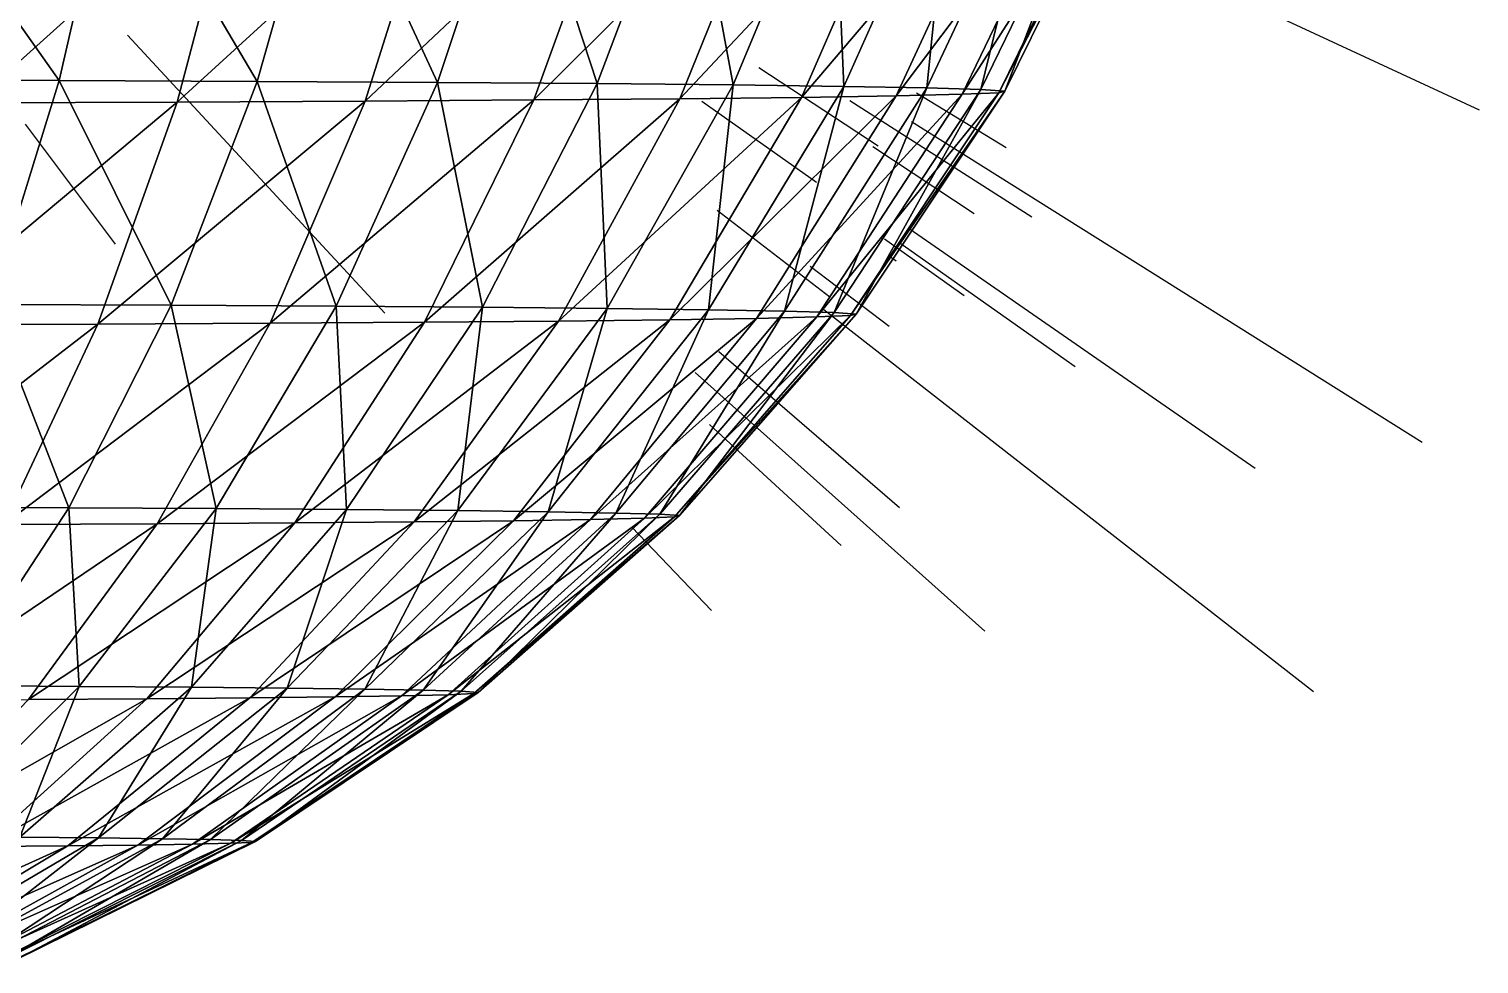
# Model space of a CAD drawing. Header units: metres. Extents: x -186 to 389, y -250 to 250.
# Drawn here: x 197.3 to 374.2, y -231.4 to -117.4 of the extents above; entities that cross this region are included whole.
import ezdxf

# ---------------------------------------------------------------- set-up
doc = ezdxf.new("R2010")
doc.units = ezdxf.units.M

msp = doc.modelspace()

# ---------------------------------------------------------------- linework, layer by layer
for p, q in [((309.28958, -97.1072, -512.5745), (374.1778, -127.21432, -483.54138)), ((209.29446, -118.12497, -416.21198), (240.67822, -152.04437, -361.65204)), ((286.3321, -122.07708, -494.95892), (300.88693, -131.61282, -486.2682)), ((305.5626, -125.160576, -542.3441), (316.48053, -131.80817, -538.9516)), ((279.35208, -126.18025, -488.2671), (293.3617, -136.0365, -479.05365)), ((297.4182, -126.10273, -521.8072), (319.61786, -140.28296, -512.31525)), ((196.8078, -128.96492, -416.48822), (207.81046, -143.62238, -394.92462)), ((304.94916, -128.66489, -547.54755), (367.257, -167.78107, -529.7108)), ((300.2077, -131.70833, -538.6101), (312.59003, -139.85414, -534.4288)), ((281.25128, -139.48445, -507.7645), (294.97253, -150.04382, -500.3113)), ((301.65, -142.98085, -576.3053), (311.3883, -149.88585, -574.8607)), ((304.63977, -141.68198, -599.1618), (346.88266, -170.92877, -597.70526)), ((302.25006, -145.0558, -613.61523), (303.06232, -145.63835, -613.64496)), ((303.51303, -143.45474, -604.1733), (324.92688, -158.54921, -603.9581)), ((292.57748, -146.29482, -546.9495), (302.2257, -153.62427, -543.9801)), ((294.23196, -151.5679, -570.1331), (353.98364, -198.19484, -559.03235)), ((281.4463, -156.71518, -538.99725), (303.48947, -175.75388, -530.83093)), ((278.55136, -159.26852, -537.2689), (313.9031, -190.80238, -523.6176)), ((280.31256, -165.62889, -560.8807), (296.35242, -180.36253, -556.84766)), ((270.81262, -178.13277, -573.1609), (280.55374, -188.29135, -571.2757))]:
    msp.add_line(p, q)
for points in [[(200.97562, -123.659935, -413.83237), (175.11372, -123.57936, -402.29114), (180.13162, -94.156235, -388.93103), (180.13173, -94.156136, -388.93094)], [(207.7212, -94.24219, -401.24326), (200.97562, -123.659935, -413.83237), (180.13162, -94.156235, -388.93103), (180.13173, -94.156136, -388.93094)], [(225.1098, -123.76339, -428.65045), (200.97562, -123.659935, -413.83237), (207.7212, -94.24219, -401.24326), (207.72131, -94.24209, -401.24316)], [(233.46768, -94.352554, -417.05124), (225.1098, -123.76339, -428.65045), (207.7212, -94.24219, -401.24326), (207.72131, -94.24209, -401.24316)], [(247.10332, -123.88795, -446.4918), (225.1098, -123.76339, -428.65045), (233.46768, -94.352554, -417.05124), (233.46779, -94.352455, -417.05115)], [(256.93042, -94.48543, -436.08447), (247.10332, -123.88795, -446.4918), (233.46768, -94.352554, -417.05124), (233.46779, -94.352455, -417.05115)], [(266.57983, -124.03149, -467.05115), (247.10332, -123.88795, -446.4918), (256.93042, -94.48543, -436.08447), (256.9305, -94.48533, -436.08438)], [(277.70807, -94.63855, -458.0173), (266.57983, -124.03149, -467.05115), (256.93042, -94.48543, -436.08447), (256.9305, -94.48533, -436.08438)], [(283.20618, -124.191536, -489.9768), (266.57983, -124.03149, -467.05115), (277.70807, -94.63855, -458.0173), (277.70816, -94.63845, -458.0172)], [(295.4451, -94.809296, -482.4745), (283.20618, -124.191536, -489.9768), (277.70807, -94.63855, -458.0173), (277.70816, -94.63845, -458.0172)], [(296.69775, -124.36537, -514.8764), (283.20618, -124.191536, -489.9768), (295.4451, -94.809296, -482.4745), (295.4452, -94.8092, -482.4744)], [(309.83798, -94.99475, -509.03748), (296.69775, -124.36537, -514.8764), (295.4451, -94.809296, -482.4745), (295.4452, -94.8092, -482.4744)], [(306.8238, -124.55001, -541.324), (296.69775, -124.36537, -514.8764), (309.83798, -94.99475, -509.03748), (309.83807, -94.99465, -509.03738)], [(320.6405, -95.19172, -537.25183), (306.8238, -124.55001, -541.324), (309.83798, -94.99475, -509.03748), (309.83807, -94.99465, -509.03738)], [(313.41104, -124.7423, -568.86694), (306.8238, -124.55001, -541.324), (320.6405, -95.19172, -537.25183), (320.6406, -95.19162, -537.2517)], [(327.6678, -95.39686, -566.63477), (313.41104, -124.7423, -568.86694), (320.6405, -95.19172, -537.25183), (320.6406, -95.19162, -537.2517)], [(316.34674, -124.93895, -597.03406), (313.41104, -124.7423, -568.86694), (327.6678, -95.39686, -566.63477), (327.66788, -95.39676, -566.63464)], [(330.79962, -95.60664, -596.6836), (316.34674, -124.93895, -597.03406), (327.6678, -95.39686, -566.63477), (327.66788, -95.39676, -566.63464)], [(196.51474, -97.13348, -815.38275), (190.47092, -126.37017, -802.0381), (223.07843, -97.033, -800.9902), (223.07854, -97.0329, -800.99005)], [(190.47092, -126.37017, -802.0381), (215.37115, -126.27598, -788.54675), (223.07843, -97.033, -800.9902), (223.07854, -97.0329, -800.99005)], [(223.07843, -97.033, -800.9902), (215.37115, -126.27598, -788.54675), (247.53616, -96.909164, -783.25366), (247.53627, -96.909065, -783.25354)], [(215.37115, -126.27598, -788.54675), (238.29732, -126.15991, -771.9209), (247.53616, -96.909164, -783.25366), (247.53627, -96.909065, -783.25354)], [(247.53616, -96.909164, -783.25366), (238.29732, -126.15991, -771.9209), (269.46954, -96.764114, -762.47644), (269.46964, -96.764015, -762.4763)], [(238.29732, -126.15991, -771.9209), (258.85724, -126.02393, -752.4448), (269.46954, -96.764114, -762.47644), (269.46964, -96.764015, -762.4763)], [(269.4695, -96.764114, -762.4765), (258.85718, -126.02393, -752.4448), (288.50323, -96.60031, -739.0143), (288.50333, -96.60021, -739.01416)], [(258.85718, -126.02393, -752.4448), (276.69897, -125.87039, -730.4519), (288.50323, -96.60031, -739.0143), (288.50333, -96.60021, -739.01416)], [(288.50323, -96.60031, -739.0143), (276.69897, -125.87039, -730.4519), (304.31158, -96.42057, -713.26843), (304.31168, -96.42047, -713.2683)], [(276.69897, -125.87039, -730.4519), (291.5174, -125.70191, -706.3183), (304.31158, -96.42057, -713.26843), (304.31168, -96.42047, -713.2683)], [(304.31158, -96.42057, -713.26843), (291.5174, -125.70191, -706.3183), (316.62408, -96.22796, -685.67957), (316.62418, -96.22786, -685.67944)], [(291.5174, -125.70191, -706.3183), (303.0589, -125.521355, -680.45703), (316.62408, -96.22796, -685.67957), (316.62418, -96.22786, -685.67944)], [(316.62408, -96.22796, -685.67957), (303.0589, -125.521355, -680.45703), (325.23013, -96.02578, -656.7196), (325.23022, -96.02568, -656.7195)], [(303.0589, -125.521355, -680.45703), (311.12604, -125.33184, -653.31055), (325.23013, -96.02578, -656.7196), (325.23022, -96.02568, -656.7195)], [(325.23013, -96.02578, -656.7196), (311.12604, -125.33184, -653.31055), (329.98242, -95.81748, -626.8841), (329.9825, -95.81738, -626.884)], [(311.12604, -125.33184, -653.31055), (315.5807, -125.13658, -625.3434), (329.98242, -95.81748, -626.8841), (329.9825, -95.81738, -626.884)], [(329.98242, -95.81748, -626.8841), (315.5807, -125.13658, -625.3434), (330.79962, -95.60664, -596.6836), (330.7997, -95.606544, -596.6835)], [(315.5807, -125.13658, -625.3434), (316.34674, -124.93895, -597.03406), (330.79962, -95.60664, -596.6836), (330.7997, -95.606544, -596.6835)], [(200.97562, -123.659935, -413.83237), (192.5023, -150.9618, -429.71323), (175.11372, -123.57936, -402.29114), (175.11383, -123.57926, -402.29105)], [(214.61128, -151.05658, -443.28784), (192.5023, -150.9618, -429.71323), (200.97562, -123.659935, -413.83237), (200.97572, -123.659836, -413.83228)], [(225.1098, -123.76339, -428.65045), (214.61128, -151.05658, -443.28784), (200.97562, -123.659935, -413.83237), (200.97572, -123.659836, -413.83228)], [(234.75923, -151.17068, -459.63208), (214.61128, -151.05658, -443.28784), (225.1098, -123.76339, -428.65045), (225.10991, -123.76329, -428.65036)], [(247.10332, -123.88795, -446.4918), (234.75923, -151.17068, -459.63208), (225.1098, -123.76339, -428.65045), (225.10991, -123.76329, -428.65036)], [(252.60138, -151.30219, -478.4662), (234.75923, -151.17068, -459.63208), (247.10332, -123.88795, -446.4918), (247.10342, -123.88785, -446.4917)], [(266.57983, -124.03149, -467.05115), (252.60138, -151.30219, -478.4662), (247.10332, -123.88795, -446.4918), (247.10342, -123.88785, -446.4917)], [(267.83252, -151.4488, -499.46805), (252.60138, -151.30219, -478.4662), (266.57983, -124.03149, -467.05115), (266.57993, -124.03139, -467.05106)], [(283.20618, -124.191536, -489.9768), (267.83252, -151.4488, -499.46805), (266.57983, -124.03149, -467.05115), (266.57993, -124.03139, -467.05106)], [(280.19196, -151.60805, -522.27826), (267.83252, -151.4488, -499.46805), (283.20618, -124.191536, -489.9768), (283.20627, -124.19144, -489.9767)], [(291.5174, -125.70191, -706.3183), (275.44632, -152.83243, -697.65533), (303.0589, -125.521355, -680.45703), (303.059, -125.521255, -680.4569)], [(275.44632, -152.83243, -697.65533), (286.01935, -152.66702, -673.96423), (303.0589, -125.521355, -680.45703), (303.059, -125.521255, -680.4569)], [(296.69775, -124.36537, -514.8764), (280.19196, -151.60805, -522.27826), (283.20618, -124.191536, -489.9768), (283.20627, -124.19144, -489.9767)], [(289.4683, -151.77719, -546.5065), (280.19196, -151.60805, -522.27826), (296.69775, -124.36537, -514.8764), (296.69785, -124.36527, -514.8763)], [(303.0589, -125.521355, -680.45703), (286.01935, -152.66702, -673.96423), (311.12604, -125.33184, -653.31055), (311.12613, -125.33174, -653.3104)], [(286.01935, -152.66702, -673.96423), (293.4095, -152.49341, -649.09576), (311.12604, -125.33184, -653.31055), (311.12613, -125.33174, -653.3104)], [(306.8238, -124.55001, -541.324), (289.4683, -151.77719, -546.5065), (296.69775, -124.36537, -514.8764), (296.69785, -124.36527, -514.8763)], [(295.50278, -151.95334, -571.73816), (289.4683, -151.77719, -546.5065), (306.8238, -124.55001, -541.324), (306.82388, -124.54991, -541.32385)], [(311.12604, -125.33184, -653.31055), (293.4095, -152.49341, -649.09576), (315.5807, -125.13658, -625.3434), (315.58078, -125.13648, -625.34326)], [(293.4095, -152.49341, -649.09576), (297.49036, -152.31456, -623.47546), (315.5807, -125.13658, -625.3434), (315.58078, -125.13648, -625.34326)], [(313.41104, -124.7423, -568.86694), (295.50278, -151.95334, -571.73816), (306.8238, -124.55001, -541.324), (306.82388, -124.54991, -541.32385)], [(298.19214, -152.13348, -597.5417), (295.50278, -151.95334, -571.73816), (313.41104, -124.7423, -568.86694), (313.41113, -124.7422, -568.8668)], [(315.5807, -125.13658, -625.3434), (297.49036, -152.31456, -623.47546), (316.34674, -124.93895, -597.03406), (316.34683, -124.93885, -597.03394)], [(297.49036, -152.31456, -623.47546), (298.19214, -152.13348, -597.5417), (316.34674, -124.93895, -597.03406), (316.34683, -124.93885, -597.03394)], [(316.34674, -124.93895, -597.03406), (298.19214, -152.13348, -597.5417), (313.41104, -124.7423, -568.86694), (313.41113, -124.7422, -568.8668)], [(190.47092, -126.37017, -802.0381), (182.87907, -153.44461, -785.3429), (215.37115, -126.27598, -788.54675), (215.37126, -126.27588, -788.54663)], [(182.87907, -153.44461, -785.3429), (205.68987, -153.35834, -772.9837), (215.37115, -126.27598, -788.54675), (215.37126, -126.27588, -788.54663)], [(215.37115, -126.27598, -788.54675), (205.68987, -153.35834, -772.9837), (238.29732, -126.15991, -771.9209), (238.29742, -126.15981, -771.9208)], [(205.68987, -153.35834, -772.9837), (226.69217, -153.252, -757.753), (238.29732, -126.15991, -771.9209), (238.29742, -126.15981, -771.9208)], [(238.29732, -126.15991, -771.9209), (226.69217, -153.252, -757.753), (258.85724, -126.02393, -752.4448), (258.85733, -126.023834, -752.4447)], [(226.69217, -153.252, -757.753), (245.52681, -153.12743, -739.9112), (258.85724, -126.02393, -752.4448), (258.85733, -126.023834, -752.4447)], [(258.85718, -126.02393, -752.4448), (245.52678, -153.12743, -739.91125), (276.69897, -125.87039, -730.4519), (276.69907, -125.87029, -730.4518)], [(245.52678, -153.12743, -739.91125), (261.8714, -152.98677, -719.7638), (276.69897, -125.87039, -730.4519), (276.69907, -125.87029, -730.4518)], [(276.69897, -125.87039, -730.4519), (261.8714, -152.98677, -719.7638), (291.5174, -125.70191, -706.3183), (291.5175, -125.70181, -706.3182)], [(261.8714, -152.98677, -719.7638), (275.44632, -152.83243, -697.65533), (291.5174, -125.70191, -706.3183), (291.5175, -125.70181, -706.3182)], [(202.15173, -175.76517, -460.71304), (182.44623, -175.6807, -448.61414), (192.5023, -150.9618, -429.71323), (192.50241, -150.9617, -429.71313)], [(214.61128, -151.05658, -443.28784), (202.15173, -175.76517, -460.71304), (192.5023, -150.9618, -429.71323), (192.50241, -150.9617, -429.71313)], [(220.10934, -175.86687, -475.28046), (202.15173, -175.76517, -460.71304), (214.61128, -151.05658, -443.28784), (214.61139, -151.05647, -443.28775)], [(234.75923, -151.17068, -459.63208), (220.10934, -175.86687, -475.28046), (214.61128, -151.05658, -443.28784), (214.61139, -151.05647, -443.28775)], [(236.01187, -175.98407, -492.0671), (220.10934, -175.86687, -475.28046), (234.75923, -151.17068, -459.63208), (234.75934, -151.17058, -459.632)], [(252.60138, -151.30219, -478.4662), (236.01187, -175.98407, -492.0671), (234.75923, -151.17068, -459.63208), (234.75934, -151.17058, -459.632)], [(249.5872, -176.11475, -510.78583), (236.01187, -175.98407, -492.0671), (252.60138, -151.30219, -478.4662), (252.60149, -151.30208, -478.4661)], [(267.83252, -151.4488, -499.46805), (249.5872, -176.11475, -510.78583), (252.60138, -151.30219, -478.4662), (252.60149, -151.30208, -478.4661)], [(260.60306, -176.2567, -531.1163), (249.5872, -176.11475, -510.78583), (267.83252, -151.4488, -499.46805), (267.8326, -151.4487, -499.46796)], [(280.19196, -151.60805, -522.27826), (260.60306, -176.2567, -531.1163), (267.83252, -151.4488, -499.46805), (267.8326, -151.4487, -499.46796)], [(268.87094, -176.40744, -552.7106), (260.60306, -176.2567, -531.1163), (280.19196, -151.60805, -522.27826), (280.19205, -151.60794, -522.27814)], [(289.4683, -151.77719, -546.5065), (268.87094, -176.40744, -552.7106), (280.19196, -151.60805, -522.27826), (280.19205, -151.60794, -522.27814)], [(274.2494, -176.56444, -575.19934), (268.87094, -176.40744, -552.7106), (289.4683, -151.77719, -546.5065), (289.46838, -151.77708, -546.50635)], [(295.50278, -151.95334, -571.73816), (274.2494, -176.56444, -575.19934), (289.4683, -151.77719, -546.5065), (289.46838, -151.77708, -546.50635)], [(276.64636, -176.72502, -598.1977), (274.2494, -176.56444, -575.19934), (295.50278, -151.95334, -571.73816), (295.50287, -151.95323, -571.73804)], [(298.19214, -152.13348, -597.5417), (276.64636, -176.72502, -598.1977), (295.50278, -151.95334, -571.73816), (295.50287, -151.95323, -571.73804)], [(182.87907, -153.44461, -785.3429), (173.86919, -177.8936, -765.58276), (205.68987, -153.35834, -772.9837), (205.68997, -153.35823, -772.9836)], [(173.86919, -177.8936, -765.58276), (194.20016, -177.81668, -754.5672), (205.68987, -153.35834, -772.9837), (205.68997, -153.35823, -772.9836)], [(205.68987, -153.35834, -772.9837), (194.20016, -177.81668, -754.5672), (226.69217, -153.252, -757.753), (226.69228, -153.25189, -757.75287)], [(194.20016, -177.81668, -754.5672), (212.91928, -177.72192, -740.9922), (226.69217, -153.252, -757.753), (226.69228, -153.25189, -757.75287)], [(226.69217, -153.252, -757.753), (212.91928, -177.72192, -740.9922), (245.52681, -153.12743, -739.9112), (245.52692, -153.12732, -739.9111)], [(212.91928, -177.72192, -740.9922), (229.70636, -177.6109, -725.0901), (245.52681, -153.12743, -739.9112), (245.52692, -153.12732, -739.9111)], [(245.52678, -153.12743, -739.91125), (229.70634, -177.6109, -725.0901), (261.8714, -152.98677, -719.7638), (261.8715, -152.98666, -719.7637)], [(229.70634, -177.6109, -725.0901), (244.27411, -177.48553, -707.1329), (261.8714, -152.98677, -719.7638), (261.8715, -152.98666, -719.7637)], [(261.8714, -152.98677, -719.7638), (244.27411, -177.48553, -707.1329), (275.44632, -152.83243, -697.65533), (275.4464, -152.83232, -697.6552)], [(244.27411, -177.48553, -707.1329), (256.3733, -177.34796, -687.42786), (275.44632, -152.83243, -697.65533), (275.4464, -152.83232, -697.6552)], [(275.44632, -152.83243, -697.65533), (256.3733, -177.34796, -687.42786), (286.01935, -152.66702, -673.96423), (286.01944, -152.66692, -673.9641)], [(256.3733, -177.34796, -687.42786), (265.7969, -177.20055, -666.31226), (286.01935, -152.66702, -673.96423), (286.01944, -152.66692, -673.9641)], [(286.01935, -152.66702, -673.96423), (265.7969, -177.20055, -666.31226), (293.4095, -152.49341, -649.09576), (293.40958, -152.4933, -649.09564)], [(265.7969, -177.20055, -666.31226), (272.38367, -177.0458, -644.1473), (293.4095, -152.49341, -649.09576), (293.40958, -152.4933, -649.09564)], [(293.4095, -152.49341, -649.09576), (272.38367, -177.0458, -644.1473), (297.49036, -152.31456, -623.47546), (297.49045, -152.31445, -623.47534)], [(272.38367, -177.0458, -644.1473), (276.02094, -176.88638, -621.3122), (297.49036, -152.31456, -623.47546), (297.49045, -152.31445, -623.47534)], [(297.49036, -152.31456, -623.47546), (276.02094, -176.88638, -621.3122), (298.19214, -152.13348, -597.5417), (298.19223, -152.13338, -597.54156)], [(276.02094, -176.88638, -621.3122), (276.64636, -176.72502, -598.1977), (298.19214, -152.13348, -597.5417), (298.19223, -152.13338, -597.54156)], [(202.15173, -175.76517, -460.71304), (187.94434, -197.46637, -480.62787), (182.44623, -175.6807, -448.61414), (182.44633, -175.68059, -448.61404)], [(203.40439, -197.55392, -493.16922), (187.94434, -197.46637, -480.62787), (202.15173, -175.76517, -460.71304), (202.15184, -175.76506, -460.71295)], [(220.10934, -175.86687, -475.28046), (203.40439, -197.55392, -493.16922), (202.15173, -175.76517, -460.71304), (202.15184, -175.76506, -460.71295)], [(217.09517, -197.65482, -507.62115), (203.40439, -197.55392, -493.16922), (220.10934, -175.86687, -475.28046), (220.10945, -175.86676, -475.28036)], [(236.01187, -175.98407, -492.0671), (217.09517, -197.65482, -507.62115), (220.10934, -175.86687, -475.28046), (220.10945, -175.86676, -475.28036)], [(228.78242, -197.76733, -523.73645), (217.09517, -197.65482, -507.62115), (236.01187, -175.98407, -492.0671), (236.01198, -175.98396, -492.06702)], [(249.5872, -176.11475, -510.78583), (228.78242, -197.76733, -523.73645), (236.01187, -175.98407, -492.0671), (236.01198, -175.98396, -492.06702)], [(238.26617, -197.88953, -541.2393), (228.78242, -197.76733, -523.73645), (249.5872, -176.11475, -510.78583), (249.58731, -176.11464, -510.78574)], [(260.60306, -176.2567, -531.1163), (238.26617, -197.88953, -541.2393), (249.5872, -176.11475, -510.78583), (249.58731, -176.11464, -510.78574)], [(245.38414, -198.01932, -559.83026), (238.26617, -197.88953, -541.2393), (260.60306, -176.2567, -531.1163), (260.60315, -176.25659, -531.11615)], [(268.87094, -176.40744, -552.7106), (245.38414, -198.01932, -559.83026), (260.60306, -176.2567, -531.1163), (260.60315, -176.25659, -531.11615)], [(250.01456, -198.15448, -579.1913), (245.38414, -198.01932, -559.83026), (268.87094, -176.40744, -552.7106), (268.87103, -176.40733, -552.71045)], [(272.38367, -177.0458, -644.1473), (248.40833, -198.5689, -638.5498), (276.02094, -176.88638, -621.3122), (276.02103, -176.88628, -621.3121)], [(248.40833, -198.5689, -638.5498), (251.5397, -198.43163, -618.8907), (276.02094, -176.88638, -621.3122), (276.02103, -176.88628, -621.3121)], [(274.2494, -176.56444, -575.19934), (250.01456, -198.15448, -579.1913), (268.87094, -176.40744, -552.7106), (268.87103, -176.40733, -552.71045)], [(252.07817, -198.29271, -598.99097), (250.01456, -198.15448, -579.1913), (274.2494, -176.56444, -575.19934), (274.24948, -176.56433, -575.1992)], [(276.02094, -176.88638, -621.3122), (251.5397, -198.43163, -618.8907), (276.64636, -176.72502, -598.1977), (276.64645, -176.72491, -598.1976)], [(251.5397, -198.43163, -618.8907), (252.07817, -198.29271, -598.99097), (276.64636, -176.72502, -598.1977), (276.64645, -176.72491, -598.1976)], [(276.64636, -176.72502, -598.1977), (252.07817, -198.29271, -598.99097), (274.2494, -176.56444, -575.19934), (274.24948, -176.56433, -575.1992)], [(194.20016, -177.81668, -754.5672), (181.0987, -199.23256, -733.61237), (212.91928, -177.72192, -740.9922), (212.91939, -177.72182, -740.99207)], [(181.0987, -199.23256, -733.61237), (197.21432, -199.15097, -721.9254), (212.91928, -177.72192, -740.9922), (212.91939, -177.72182, -740.99207)], [(212.91928, -177.72192, -740.9922), (197.21432, -199.15097, -721.9254), (229.70636, -177.6109, -725.0901), (229.70647, -177.6108, -725.08997)], [(197.21432, -199.15097, -721.9254), (211.66663, -199.05539, -708.235), (229.70636, -177.6109, -725.0901), (229.70647, -177.6108, -725.08997)], [(229.70634, -177.6109, -725.0901), (211.66663, -199.05539, -708.235), (244.27411, -177.48553, -707.1329), (244.27422, -177.48543, -707.13275)], [(211.66663, -199.05539, -708.235), (224.20828, -198.94745, -692.7753), (244.27411, -177.48553, -707.1329), (244.27422, -177.48543, -707.13275)], [(244.27411, -177.48553, -707.1329), (224.20828, -198.94745, -692.7753), (256.3733, -177.34796, -687.42786), (256.37338, -177.34785, -687.42773)], [(224.20828, -198.94745, -692.7753), (234.6247, -198.82903, -675.8109), (256.3733, -177.34796, -687.42786), (256.37338, -177.34785, -687.42773)], [(256.3733, -177.34796, -687.42786), (234.6247, -198.82903, -675.8109), (265.7969, -177.20055, -666.31226), (265.797, -177.20044, -666.31213)], [(234.6247, -198.82903, -675.8109), (242.73766, -198.70212, -657.6321), (265.7969, -177.20055, -666.31226), (265.797, -177.20044, -666.31213)], [(265.7969, -177.20055, -666.31226), (242.73766, -198.70212, -657.6321), (272.38367, -177.0458, -644.1473), (272.38376, -177.0457, -644.14716)], [(242.73766, -198.70212, -657.6321), (248.40833, -198.5689, -638.5498), (272.38367, -177.0458, -644.1473), (272.38376, -177.0457, -644.14716)], [(203.40439, -197.55392, -493.16922), (184.93015, -215.86078, -512.99225), (187.94434, -197.46637, -480.62787), (187.94444, -197.46626, -480.62778)], [(196.17493, -215.94365, -524.86224), (184.93015, -215.86078, -512.99225), (203.40439, -197.55392, -493.16922), (203.4045, -197.55382, -493.16913)], [(217.09517, -197.65482, -507.62115), (196.17493, -215.94365, -524.86224), (203.40439, -197.55392, -493.16922), (203.4045, -197.55382, -493.16913)], [(205.77414, -216.03606, -538.0984), (196.17493, -215.94365, -524.86224), (217.09517, -197.65482, -507.62115), (217.09528, -197.65471, -507.62106)], [(228.78242, -197.76733, -523.73645), (205.77414, -216.03606, -538.0984), (217.09517, -197.65482, -507.62115), (217.09528, -197.65471, -507.62106)], [(213.56352, -216.13641, -552.4741), (205.77414, -216.03606, -538.0984), (228.78242, -197.76733, -523.73645), (228.78253, -197.76723, -523.7363)], [(238.26617, -197.88953, -541.2393), (213.56352, -216.13641, -552.4741), (228.78242, -197.76733, -523.73645), (228.78253, -197.76723, -523.7363)], [(219.40979, -216.24303, -567.74365), (213.56352, -216.13641, -552.4741), (238.26617, -197.88953, -541.2393), (238.26628, -197.88942, -541.2392)], [(245.38414, -198.01932, -559.83026), (219.40979, -216.24303, -567.74365), (238.26617, -197.88953, -541.2393), (238.26628, -197.88942, -541.2392)], [(223.21294, -216.35403, -583.64557), (219.40979, -216.24303, -567.74365), (245.38414, -198.01932, -559.83026), (245.38425, -198.01921, -559.83014)], [(250.01456, -198.15448, -579.1913), (223.21294, -216.35403, -583.64557), (245.38414, -198.01932, -559.83026), (245.38425, -198.01921, -559.83014)], [(197.21432, -199.15097, -721.9254), (179.846, -217.17249, -700.8789), (211.66663, -199.05539, -708.235), (211.66673, -199.05528, -708.23486)], [(179.846, -217.17249, -700.8789), (191.71628, -217.094, -689.63434), (211.66663, -199.05539, -708.235), (211.66673, -199.05528, -708.23486)], [(211.66663, -199.05539, -708.235), (191.71625, -217.094, -689.6344), (224.20828, -198.94745, -692.7753), (224.20839, -198.94734, -692.7752)], [(191.71625, -217.094, -689.6344), (202.01721, -217.00534, -676.9367), (224.20828, -198.94745, -692.7753), (224.20839, -198.94734, -692.7752)], [(224.20828, -198.94745, -692.7753), (202.01721, -217.00534, -676.9367), (234.6247, -198.82903, -675.8109), (234.6248, -198.82892, -675.8108)], [(202.01721, -217.00534, -676.9367), (210.57263, -216.90805, -663.0032), (234.6247, -198.82903, -675.8109), (234.6248, -198.82892, -675.8108)], [(234.6247, -198.82903, -675.8109), (210.57263, -216.90805, -663.0032), (242.73766, -198.70212, -657.6321), (242.73776, -198.70201, -657.63196)], [(210.57263, -216.90805, -663.0032), (217.23615, -216.80383, -648.07214), (242.73766, -198.70212, -657.6321), (242.73776, -198.70201, -657.63196)], [(242.73766, -198.70212, -657.6321), (217.23615, -216.80383, -648.07214), (248.40833, -198.5689, -638.5498), (248.40843, -198.56879, -638.5497)], [(217.23615, -216.80383, -648.07214), (221.89368, -216.69441, -632.3992), (248.40833, -198.5689, -638.5498), (248.40843, -198.56879, -638.5497)], [(248.40833, -198.5689, -638.5498), (221.89368, -216.69441, -632.3992), (251.5397, -198.43163, -618.8907), (251.53981, -198.43152, -618.89056)], [(221.89368, -216.69441, -632.3992), (224.46559, -216.58168, -616.2523), (251.5397, -198.43163, -618.8907), (251.53981, -198.43152, -618.89056)], [(224.90787, -216.46756, -599.9079), (223.21294, -216.35403, -583.64557), (250.01456, -198.15448, -579.1913), (250.01466, -198.15437, -579.19116)], [(251.5397, -198.43163, -618.8907), (224.46559, -216.58168, -616.2523), (252.07817, -198.29271, -598.99097), (252.07828, -198.2926, -598.99084)], [(224.46559, -216.58168, -616.2523), (224.90787, -216.46756, -599.9079), (252.07817, -198.29271, -598.99097), (252.07828, -198.2926, -598.99084)], [(252.07817, -198.29271, -598.99097), (224.90787, -216.46756, -599.9079), (250.01456, -198.15448, -579.1913), (250.01466, -198.15437, -579.19116)], [(191.71625, -217.094, -689.6344), (170.19655, -231.41808, -669.60645), (202.01721, -217.00534, -676.9367), (202.01732, -217.00523, -676.9366)], [(170.19655, -231.41808, -669.60645), (178.08055, -231.35023, -659.88806), (202.01721, -217.00534, -676.9367), (202.01732, -217.00523, -676.9366)], [(202.01721, -217.00534, -676.9367), (178.08055, -231.35023, -659.88806), (210.57263, -216.90805, -663.0032), (210.57274, -216.90794, -663.00305)], [(178.08055, -231.35023, -659.88806), (184.6286, -231.27579, -649.2238), (210.57263, -216.90805, -663.0032), (210.57274, -216.90794, -663.00305)], [(205.77414, -216.03606, -538.0984), (180.95598, -230.60837, -553.62585), (196.17493, -215.94365, -524.86224), (196.17503, -215.94354, -524.8621)], [(186.91771, -230.68518, -564.6286), (180.95598, -230.60837, -553.62585), (205.77414, -216.03606, -538.0984), (205.77425, -216.03595, -538.09827)], [(210.57263, -216.90805, -663.0032), (184.6286, -231.27579, -649.2238), (217.23615, -216.80383, -648.07214), (217.23625, -216.80373, -648.072)], [(184.6286, -231.27579, -649.2238), (189.7286, -231.196, -637.7961), (217.23615, -216.80383, -648.07214), (217.23625, -216.80373, -648.072)], [(213.56352, -216.13641, -552.4741), (186.91771, -230.68518, -564.6286), (205.77414, -216.03606, -538.0984), (205.77425, -216.03595, -538.09827)], [(191.39226, -230.76677, -576.31537), (186.91771, -230.68518, -564.6286), (213.56352, -216.13641, -552.4741), (213.56363, -216.1363, -552.474)], [(217.23615, -216.80383, -648.07214), (189.7286, -231.196, -637.7961), (221.89368, -216.69441, -632.3992), (221.89378, -216.6943, -632.39905)], [(189.7286, -231.196, -637.7961), (193.29333, -231.11226, -625.80054), (221.89368, -216.69441, -632.3992), (221.89378, -216.6943, -632.39905)], [(219.40979, -216.24303, -567.74365), (191.39226, -230.76677, -576.31537), (213.56352, -216.13641, -552.4741), (213.56363, -216.1363, -552.474)], [(194.30305, -230.85175, -588.48615), (191.39226, -230.76677, -576.31537), (219.40979, -216.24303, -567.74365), (219.4099, -216.24292, -567.7435)], [(221.89368, -216.69441, -632.3992), (193.29333, -231.11226, -625.80054), (224.46559, -216.58168, -616.2523), (224.4657, -216.58157, -616.2522)], [(193.29333, -231.11226, -625.80054), (195.2618, -231.02599, -613.44226), (224.46559, -216.58168, -616.2523), (224.4657, -216.58157, -616.2522)], [(223.21294, -216.35403, -583.64557), (194.30305, -230.85175, -588.48615), (219.40979, -216.24303, -567.74365), (219.4099, -216.24292, -567.7435)], [(195.6003, -230.93864, -600.9328), (194.30305, -230.85175, -588.48615), (223.21294, -216.35403, -583.64557), (223.21304, -216.35393, -583.64545)], [(224.46559, -216.58168, -616.2523), (195.2618, -231.02599, -613.44226), (224.90787, -216.46756, -599.9079), (224.90797, -216.46745, -599.9078)], [(195.2618, -231.02599, -613.44226), (195.6003, -230.93864, -600.9328), (224.90787, -216.46756, -599.9079), (224.90797, -216.46745, -599.9078)], [(224.90787, -216.46756, -599.9079), (195.6003, -230.93864, -600.9328), (223.21294, -216.35403, -583.64557), (223.21304, -216.35393, -583.64545)]]:
    msp.add_3dface(points)

doc.saveas('drawing.dxf')
